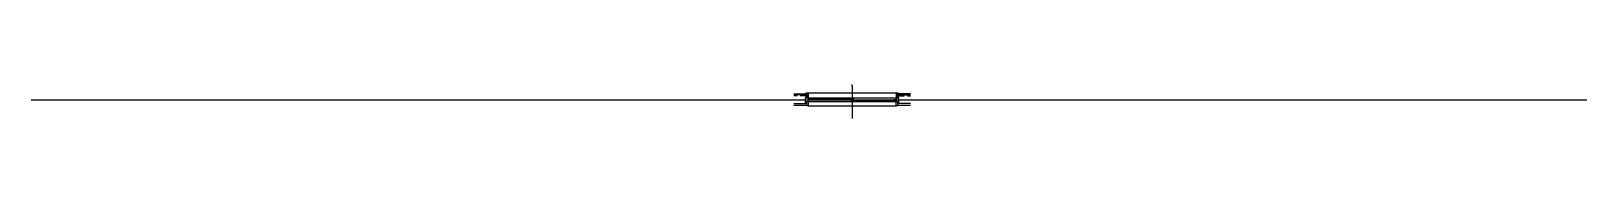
# Model space of a CAD drawing. Units: millimetres at full size, sheet at 1:100. Extents: x -15551 to 15061, y -3855 to -3195.
import ezdxf

# ---------------------------------------------------------------- set-up
doc = ezdxf.new("R2010")
doc.units = ezdxf.units.MM
doc.header["$LTSCALE"] = 100
doc.linetypes.add('DASHED1', pattern=[1.8, 1.2, -0.6])
for name, color, linetype in [('0-0', 7, 'Continuous'), ('0-1', 2, 'Continuous'), ('0-2', 7, 'Continuous'), ('0-4', 6, 'Continuous'), ('0-9', 4, 'DASHED1')]:
    doc.layers.add(name, color=color, linetype=linetype)

msp = doc.modelspace()

# ---------------------------------------------------------------- linework, layer by layer
at = {"layer": '0-0'}
msp.add_line((-15551, -3489.8), (15061.2, -3489.8), dxfattribs=at)
at = {"layer": '0-1'}
for points in [[(-544.9, -3564.8), (-314.9, -3564.8), (-314.9, -3449.8), (-279.9, -3439.8), (-279.9, -3409.8), (-294.9, -3394.8), (-544.9, -3394.8)], [(1755.1, -3564.8), (1525.1, -3564.8), (1525.1, -3449.8), (1490.1, -3439.8), (1490.1, -3409.8), (1505.1, -3394.8), (1755.1, -3394.8)]]:
    msp.add_lwpolyline(points, dxfattribs=at)
at = {"layer": '0-2'}
for p, q in [((-544.9, -3594.8), (-284.9, -3594.8)), ((1470.1, -3374.8), (1470.1, -3444.8)), ((1755.1, -3374.8), (1470.1, -3374.8)), ((1495.1, -3594.8), (1755.1, -3594.8))]:
    msp.add_line(p, q, dxfattribs=at)
msp.add_lwpolyline([(-544.9, -3374.8), (-259.9, -3374.8), (-259.9, -3444.8)], dxfattribs=at)
at = {"layer": '0-4', "color": 7}
for p, q in [((605.1, -3224.8), (605.1, -3194.8)), ((-209.9, -3476.8), (580.1, -3476.8)), ((630.1, -3501.8), (1420.1, -3501.8)), ((605.1, -3824.8), (605.1, -3854.8))]:
    msp.add_line(p, q, dxfattribs=at)
at = {"layer": '0-4', "color": 5}
for p, q in [((605.1, -3224.8), (605.1, -3824.8)), ((1510.1, -3374.8), (1510.1, -3354.8)), ((-259.9, -3609.8), (1470.1, -3609.8)), ((-244.9, -3454.8), (1455.1, -3454.8)), ((-244.9, -3524.8), (1455.1, -3524.8))]:
    msp.add_line(p, q, dxfattribs=at)
at = {"layer": '0-4'}
for p, q in [((-269.9, -3524.8), (-244.9, -3524.8)), ((-259.9, -3454.8), (-259.9, -3524.8)), ((580.1, -3464.8), (630.1, -3464.8)), ((580.1, -3464.8), (580.1, -3514.8)), ((580.1, -3489.8), (630.1, -3489.8)), ((580.1, -3514.8), (630.1, -3514.8)), ((630.1, -3464.8), (630.1, -3514.8)), ((1455.1, -3524.8), (1480.1, -3524.8)), ((1470.1, -3454.8), (1470.1, -3524.8))]:
    msp.add_line(p, q, dxfattribs=at)
at = {"layer": '0-4', "color": 5}
msp.add_lwpolyline([(-299.9, -3374.8), (-299.9, -3354.8), (1510.1, -3354.8)], dxfattribs=at)
at = {"layer": '0-4', "color": 3}
for points in [[(-284.9, -3524.8), (-259.9, -3524.8), (-259.9, -3609.8), (-284.9, -3609.8)], [(1470.1, -3524.8), (1495.1, -3524.8), (1495.1, -3609.8), (1470.1, -3609.8)]]:
    msp.add_lwpolyline(points, close=True, dxfattribs=at)
at = {"layer": '0-4'}
for points in [[(-279.9, -3464.8), (-279.9, -3454.8), (-244.9, -3454.8)], [(-259.9, -3464.8), (-209.9, -3464.8), (-209.9, -3489.8), (-259.9, -3489.8)], [(1470.1, -3489.8), (1420.1, -3489.8), (1420.1, -3514.8), (1470.1, -3514.8)], [(1455.1, -3454.8), (1490.1, -3454.8), (1490.1, -3464.8)]]:
    msp.add_lwpolyline(points, dxfattribs=at)
at = {"layer": '0-9'}
for p, q in [((1510.1, -3414.8), (1755.1, -3414.8)), ((1510.1, -3439.8), (1510.1, -3414.8))]:
    msp.add_line(p, q, dxfattribs=at)
msp.add_lwpolyline([(-299.9, -3439.8), (-299.9, -3414.8), (-544.9, -3414.8)], dxfattribs=at)

doc.saveas('drawing.dxf')
